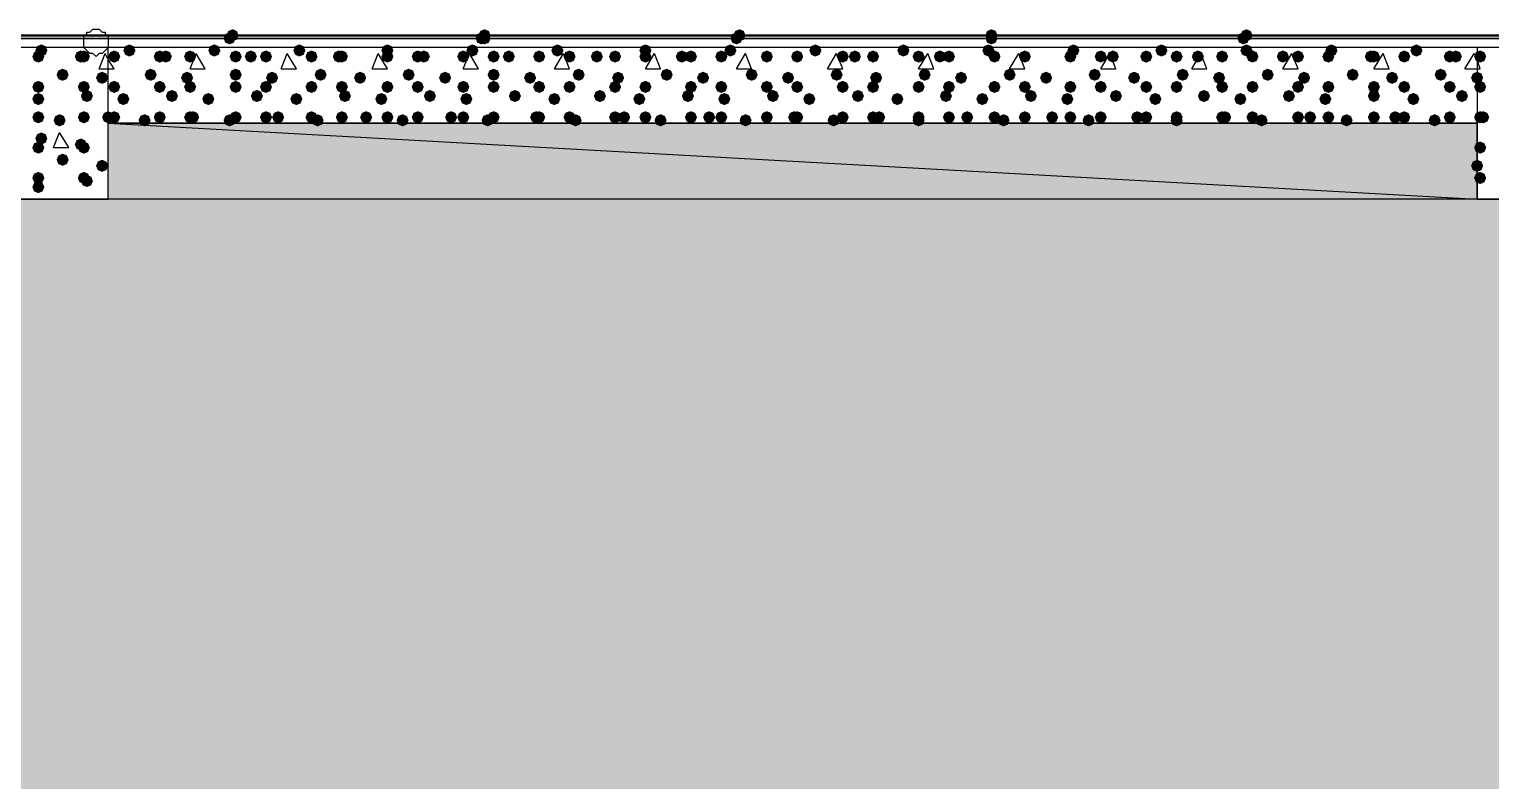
# Model space of a CAD drawing. Header units: millimetres. Extents: x 0 to 420, y 0 to 297.
# Drawn here: x 259.38 to 279.76, y 217.7 to 228.18 of the extents above; entities that cross this region are included whole.
import ezdxf

# ---------------------------------------------------------------- set-up
doc = ezdxf.new("R2010")
doc.units = ezdxf.units.MM
doc.layers.get('0').update_dxf_attribs({"linetype": 'CONTINUOUS'})

msp = doc.modelspace()

# ---------------------------------------------------------------- hatches: boundary and pattern name
at = {"true_color": 0x0000fe}
for points in [[(262.255, 228.049667), (262.230129, 227.989871), (262.170333, 227.965), (262.110538, 227.989871), (262.085667, 228.049667), (262.110537, 228.109462), (262.170333, 228.134333), (262.230129, 228.109463)], [(262.255, 228.049667), (262.230129, 227.989871), (262.170333, 227.965), (262.110538, 227.989871), (262.085667, 228.049667), (262.110537, 228.109462), (262.170333, 228.134333), (262.230129, 228.109463)], [(262.255, 228.049667), (262.230129, 227.989871), (262.170333, 227.965), (262.110538, 227.989871), (262.085667, 228.049667), (262.110537, 228.109462), (262.170333, 228.134333), (262.230129, 228.109463)], [(262.297333, 228.092), (262.272462, 228.032204), (262.212667, 228.007333), (262.152871, 228.032204), (262.128, 228.092), (262.152871, 228.151796), (262.212667, 228.176667), (262.272462, 228.151796)], [(265.768667, 228.049667), (265.743796, 227.989871), (265.684, 227.965), (265.624204, 227.989871), (265.599333, 228.049667), (265.624204, 228.109462), (265.684, 228.134333), (265.743796, 228.109463)], [(265.768667, 228.049667), (265.743796, 227.989871), (265.684, 227.965), (265.624204, 227.989871), (265.599333, 228.049667), (265.624204, 228.109462), (265.684, 228.134333), (265.743796, 228.109463)], [(265.811, 228.092), (265.786129, 228.032204), (265.726333, 228.007333), (265.666538, 228.032204), (265.641667, 228.092), (265.666537, 228.151796), (265.726333, 228.176667), (265.786129, 228.151796)], [(265.811, 228.049667), (265.786129, 227.989871), (265.726333, 227.965), (265.666538, 227.989871), (265.641667, 228.049667), (265.666537, 228.109462), (265.726333, 228.134333), (265.786129, 228.109463)], [(269.324667, 228.049667), (269.299796, 227.989871), (269.24, 227.965), (269.180204, 227.989871), (269.155333, 228.049667), (269.180204, 228.109462), (269.24, 228.134333), (269.299796, 228.109463)], [(269.324667, 228.049667), (269.299796, 227.989871), (269.24, 227.965), (269.180204, 227.989871), (269.155333, 228.049667), (269.180204, 228.109462), (269.24, 228.134333), (269.299796, 228.109463)], [(269.324667, 228.049667), (269.299796, 227.989871), (269.24, 227.965), (269.180204, 227.989871), (269.155333, 228.049667), (269.180204, 228.109462), (269.24, 228.134333), (269.299796, 228.109463)], [(269.367, 228.092), (269.342129, 228.032204), (269.282333, 228.007333), (269.222537, 228.032204), (269.197667, 228.092), (269.222537, 228.151796), (269.282333, 228.176667), (269.342129, 228.151796)], [(272.880667, 228.092), (272.855796, 228.032204), (272.796, 228.007333), (272.736204, 228.032204), (272.711333, 228.092), (272.736204, 228.151796), (272.796, 228.176667), (272.855796, 228.151796)], [(272.880667, 228.049667), (272.855796, 227.989871), (272.796, 227.965), (272.736204, 227.989871), (272.711333, 228.049667), (272.736204, 228.109462), (272.796, 228.134333), (272.855796, 228.109463)], [(272.880667, 228.049667), (272.855796, 227.989871), (272.796, 227.965), (272.736204, 227.989871), (272.711333, 228.049667), (272.736204, 228.109462), (272.796, 228.134333), (272.855796, 228.109463)], [(272.880667, 228.049667), (272.855796, 227.989871), (272.796, 227.965), (272.736204, 227.989871), (272.711333, 228.049667), (272.736204, 228.109462), (272.796, 228.134333), (272.855796, 228.109463)], [(276.394333, 228.049667), (276.369462, 227.989871), (276.309667, 227.965), (276.249871, 227.989871), (276.225, 228.049667), (276.249871, 228.109462), (276.309667, 228.134333), (276.369462, 228.109463)], [(276.394333, 228.049667), (276.369462, 227.989871), (276.309667, 227.965), (276.249871, 227.989871), (276.225, 228.049667), (276.249871, 228.109462), (276.309667, 228.134333), (276.369462, 228.109463)], [(276.394333, 228.049667), (276.369462, 227.989871), (276.309667, 227.965), (276.249871, 227.989871), (276.225, 228.049667), (276.249871, 228.109462), (276.309667, 228.134333), (276.369462, 228.109463)], [(276.436667, 228.092), (276.411796, 228.032204), (276.352, 228.007333), (276.292204, 228.032204), (276.267333, 228.092), (276.292204, 228.151796), (276.352, 228.176667), (276.411796, 228.151796)]]:
    msp.add_hatch(color=0, dxfattribs=at).paths.add_polyline_path(points, flags=0)
at = {"true_color": 0x000007}
h = msp.add_hatch(color=0, dxfattribs=at)
h.paths.add_polyline_path([(32.215667, 228.049667), (380.661333, 228.049667)], flags=0)
h.paths.add_polyline_path([(380.661333, 228.049667), (32.215667, 228.049667)], flags=0)
for points in [[(259.630333, 227.880333), (259.605462, 227.820537), (259.545667, 227.795667), (259.485871, 227.820537), (259.461, 227.880333), (259.485871, 227.940129), (259.545667, 227.965), (259.605462, 227.940129)], [(259.588, 227.795667), (259.563129, 227.735871), (259.503333, 227.711), (259.443537, 227.735871), (259.418667, 227.795667), (259.443537, 227.855462), (259.503333, 227.880333), (259.563129, 227.855463)], [(260.180667, 227.795667), (260.155796, 227.735871), (260.096, 227.711), (260.036204, 227.735871), (260.011333, 227.795667), (260.036204, 227.855462), (260.096, 227.880333), (260.155796, 227.855463)], [(260.223, 227.795667), (260.198129, 227.735871), (260.138333, 227.711), (260.078538, 227.735871), (260.053667, 227.795667), (260.078537, 227.855462), (260.138333, 227.880333), (260.198129, 227.855463)], [(279.696333, 227.795667), (279.671462, 227.735871), (279.611667, 227.711), (279.551871, 227.735871), (279.527, 227.795667), (279.551871, 227.855462), (279.611667, 227.880333), (279.671462, 227.855463)], [(259.926667, 227.541667), (259.901796, 227.481871), (259.842, 227.457), (259.782204, 227.481871), (259.757333, 227.541667), (259.782204, 227.601462), (259.842, 227.626333), (259.901796, 227.601463)], [(260.477, 227.499333), (260.452129, 227.439537), (260.392333, 227.414667), (260.332538, 227.439537), (260.307667, 227.499333), (260.332537, 227.559129), (260.392333, 227.584), (260.452129, 227.559129)], [(279.654, 227.499333), (279.629129, 227.439537), (279.569333, 227.414667), (279.509537, 227.439537), (279.484667, 227.499333), (279.509537, 227.559129), (279.569333, 227.584), (279.629129, 227.559129)], [(259.588, 227.372333), (259.563129, 227.312537), (259.503333, 227.287667), (259.443537, 227.312537), (259.418667, 227.372333), (259.443537, 227.432129), (259.503333, 227.457), (259.563129, 227.432129)], [(259.588, 227.203), (259.563129, 227.143204), (259.503333, 227.118333), (259.443537, 227.143204), (259.418667, 227.203), (259.443537, 227.262796), (259.503333, 227.287667), (259.563129, 227.262796)], [(260.223, 227.372333), (260.198129, 227.312537), (260.138333, 227.287667), (260.078538, 227.312537), (260.053667, 227.372333), (260.078537, 227.432129), (260.138333, 227.457), (260.198129, 227.432129)], [(260.265333, 227.245333), (260.240462, 227.185537), (260.180667, 227.160667), (260.120871, 227.185537), (260.096, 227.245333), (260.120871, 227.305129), (260.180667, 227.33), (260.240462, 227.305129)], [(279.696333, 227.372333), (279.671462, 227.312537), (279.611667, 227.287667), (279.551871, 227.312537), (279.527, 227.372333), (279.551871, 227.432129), (279.611667, 227.457), (279.671462, 227.432129)], [(259.588, 226.949), (259.563129, 226.889204), (259.503333, 226.864333), (259.443537, 226.889204), (259.418667, 226.949), (259.443537, 227.008796), (259.503333, 227.033667), (259.563129, 227.008796)], [(259.884333, 226.906667), (259.859462, 226.846871), (259.799667, 226.822), (259.739871, 226.846871), (259.715, 226.906667), (259.739871, 226.966462), (259.799667, 226.991333), (259.859462, 226.966463)], [(260.223, 226.949), (260.198129, 226.889204), (260.138333, 226.864333), (260.078538, 226.889204), (260.053667, 226.949), (260.078537, 227.008796), (260.138333, 227.033667), (260.198129, 227.008796)], [(260.561667, 226.949), (260.536796, 226.889204), (260.477, 226.864333), (260.417204, 226.889204), (260.392333, 226.949), (260.417204, 227.008796), (260.477, 227.033667), (260.536796, 227.008796)], [(279.696333, 226.949), (279.671462, 226.889204), (279.611667, 226.864333), (279.551871, 226.889204), (279.527, 226.949), (279.551871, 227.008796), (279.611667, 227.033667), (279.671462, 227.008796)], [(279.738667, 226.949), (279.713796, 226.889204), (279.654, 226.864333), (279.594204, 226.889204), (279.569333, 226.949), (279.594204, 227.008796), (279.654, 227.033667), (279.713796, 227.008796)], [(259.630333, 226.652667), (259.605462, 226.592871), (259.545667, 226.568), (259.485871, 226.592871), (259.461, 226.652667), (259.485871, 226.712462), (259.545667, 226.737333), (259.605462, 226.712463)], [(259.588, 226.525667), (259.563129, 226.465871), (259.503333, 226.441), (259.443537, 226.465871), (259.418667, 226.525667), (259.443537, 226.585462), (259.503333, 226.610333), (259.563129, 226.585463)], [(260.180667, 226.568), (260.155796, 226.508204), (260.096, 226.483333), (260.036204, 226.508204), (260.011333, 226.568), (260.036204, 226.627796), (260.096, 226.652667), (260.155796, 226.627796)], [(260.223, 226.525667), (260.198129, 226.465871), (260.138333, 226.441), (260.078538, 226.465871), (260.053667, 226.525667), (260.078537, 226.585462), (260.138333, 226.610333), (260.198129, 226.585463)], [(279.696333, 226.525667), (279.671462, 226.465871), (279.611667, 226.441), (279.551871, 226.465871), (279.527, 226.525667), (279.551871, 226.585462), (279.611667, 226.610333), (279.671462, 226.585463)], [(259.926667, 226.356333), (259.901796, 226.296537), (259.842, 226.271667), (259.782204, 226.296537), (259.757333, 226.356333), (259.782204, 226.416129), (259.842, 226.441), (259.901796, 226.416129)], [(260.477, 226.271667), (260.452129, 226.211871), (260.392333, 226.187), (260.332538, 226.211871), (260.307667, 226.271667), (260.332537, 226.331462), (260.392333, 226.356333), (260.452129, 226.331463)], [(279.654, 226.271667), (279.629129, 226.211871), (279.569333, 226.187), (279.509537, 226.211871), (279.484667, 226.271667), (279.509537, 226.331462), (279.569333, 226.356333), (279.629129, 226.331463)], [(259.588, 226.102333), (259.563129, 226.042537), (259.503333, 226.017667), (259.443537, 226.042537), (259.418667, 226.102333), (259.443537, 226.162129), (259.503333, 226.187), (259.563129, 226.162129)], [(259.588, 225.975333), (259.563129, 225.915537), (259.503333, 225.890667), (259.443537, 225.915537), (259.418667, 225.975333), (259.443537, 226.035129), (259.503333, 226.06), (259.563129, 226.035129)], [(260.223, 226.102333), (260.198129, 226.042537), (260.138333, 226.017667), (260.078538, 226.042537), (260.053667, 226.102333), (260.078537, 226.162129), (260.138333, 226.187), (260.198129, 226.162129)], [(260.265333, 226.06), (260.240462, 226.000204), (260.180667, 225.975333), (260.120871, 226.000204), (260.096, 226.06), (260.120871, 226.119796), (260.180667, 226.144667), (260.240462, 226.119796)], [(279.696333, 226.102333), (279.671462, 226.042537), (279.611667, 226.017667), (279.551871, 226.042537), (279.527, 226.102333), (279.551871, 226.162129), (279.611667, 226.187), (279.671462, 226.162129)]]:
    msp.add_hatch(color=0, dxfattribs=at).paths.add_polyline_path(points, flags=0)
at = {"true_color": 0x000008}
for points in [[(260.858, 227.880333), (260.833129, 227.820537), (260.773333, 227.795667), (260.713538, 227.820537), (260.688667, 227.880333), (260.713537, 227.940129), (260.773333, 227.965), (260.833129, 227.940129)], [(262.043333, 227.880333), (262.018462, 227.820537), (261.958667, 227.795667), (261.898871, 227.820537), (261.874, 227.880333), (261.898871, 227.940129), (261.958667, 227.965), (262.018462, 227.940129)], [(263.228667, 227.880333), (263.203796, 227.820537), (263.144, 227.795667), (263.084204, 227.820537), (263.059333, 227.880333), (263.084204, 227.940129), (263.144, 227.965), (263.203796, 227.940129)], [(264.456333, 227.880333), (264.431462, 227.820537), (264.371667, 227.795667), (264.311871, 227.820537), (264.287, 227.880333), (264.311871, 227.940129), (264.371667, 227.965), (264.431462, 227.940129)], [(265.641667, 227.880333), (265.616796, 227.820537), (265.557, 227.795667), (265.497204, 227.820537), (265.472333, 227.880333), (265.497204, 227.940129), (265.557, 227.965), (265.616796, 227.940129)], [(266.827, 227.880333), (266.802129, 227.820537), (266.742333, 227.795667), (266.682537, 227.820537), (266.657667, 227.880333), (266.682537, 227.940129), (266.742333, 227.965), (266.802129, 227.940129)], [(268.054667, 227.880333), (268.029796, 227.820537), (267.97, 227.795667), (267.910204, 227.820537), (267.885333, 227.880333), (267.910204, 227.940129), (267.97, 227.965), (268.029796, 227.940129)], [(269.24, 227.880333), (269.215129, 227.820537), (269.155333, 227.795667), (269.095537, 227.820537), (269.070667, 227.880333), (269.095537, 227.940129), (269.155333, 227.965), (269.215129, 227.940129)], [(270.425333, 227.880333), (270.400463, 227.820537), (270.340667, 227.795667), (270.280871, 227.820537), (270.256, 227.880333), (270.280871, 227.940129), (270.340667, 227.965), (270.400462, 227.940129)], [(271.653, 227.880333), (271.628129, 227.820537), (271.568333, 227.795667), (271.508537, 227.820537), (271.483667, 227.880333), (271.508537, 227.940129), (271.568333, 227.965), (271.628129, 227.940129)], [(272.838333, 227.880333), (272.813463, 227.820537), (272.753667, 227.795667), (272.693871, 227.820537), (272.669, 227.880333), (272.693871, 227.940129), (272.753667, 227.965), (272.813462, 227.940129)], [(274.023667, 227.880333), (273.998796, 227.820537), (273.939, 227.795667), (273.879204, 227.820537), (273.854333, 227.880333), (273.879204, 227.940129), (273.939, 227.965), (273.998796, 227.940129)], [(275.251333, 227.880333), (275.226462, 227.820537), (275.166667, 227.795667), (275.106871, 227.820537), (275.082, 227.880333), (275.106871, 227.940129), (275.166667, 227.965), (275.226462, 227.940129)], [(276.436667, 227.880333), (276.411796, 227.820537), (276.352, 227.795667), (276.292204, 227.820537), (276.267333, 227.880333), (276.292204, 227.940129), (276.352, 227.965), (276.411796, 227.940129)], [(277.622, 227.880333), (277.597129, 227.820537), (277.537333, 227.795667), (277.477538, 227.820537), (277.452667, 227.880333), (277.477537, 227.940129), (277.537333, 227.965), (277.597129, 227.940129)], [(278.807333, 227.880333), (278.782462, 227.820537), (278.722667, 227.795667), (278.662871, 227.820537), (278.638, 227.880333), (278.662871, 227.940129), (278.722667, 227.965), (278.782462, 227.940129)], [(260.646333, 227.795667), (260.621463, 227.735871), (260.561667, 227.711), (260.501871, 227.735871), (260.477, 227.795667), (260.501871, 227.855462), (260.561667, 227.880333), (260.621462, 227.855463)], [(261.281333, 227.795667), (261.256463, 227.735871), (261.196667, 227.711), (261.136871, 227.735871), (261.112, 227.795667), (261.136871, 227.855462), (261.196667, 227.880333), (261.256462, 227.855463)], [(261.366, 227.795667), (261.341129, 227.735871), (261.281333, 227.711), (261.221538, 227.735871), (261.196667, 227.795667), (261.221537, 227.855462), (261.281333, 227.880333), (261.341129, 227.855463)], [(261.704667, 227.795667), (261.679796, 227.735871), (261.62, 227.711), (261.560204, 227.735871), (261.535333, 227.795667), (261.560204, 227.855462), (261.62, 227.880333), (261.679796, 227.855463)], [(262.339667, 227.795667), (262.314796, 227.735871), (262.255, 227.711), (262.195204, 227.735871), (262.170333, 227.795667), (262.195204, 227.855462), (262.255, 227.880333), (262.314796, 227.855463)], [(262.551333, 227.795667), (262.526462, 227.735871), (262.466667, 227.711), (262.406871, 227.735871), (262.382, 227.795667), (262.406871, 227.855462), (262.466667, 227.880333), (262.526462, 227.855463)], [(262.763, 227.795667), (262.738129, 227.735871), (262.678333, 227.711), (262.618538, 227.735871), (262.593667, 227.795667), (262.618537, 227.855462), (262.678333, 227.880333), (262.738129, 227.855463)], [(263.398, 227.795667), (263.373129, 227.735871), (263.313333, 227.711), (263.253537, 227.735871), (263.228667, 227.795667), (263.253537, 227.855462), (263.313333, 227.880333), (263.373129, 227.855463)], [(263.779, 227.795667), (263.754129, 227.735871), (263.694333, 227.711), (263.634537, 227.735871), (263.609667, 227.795667), (263.634537, 227.855462), (263.694333, 227.880333), (263.754129, 227.855463)], [(263.821333, 227.795667), (263.796462, 227.735871), (263.736667, 227.711), (263.676871, 227.735871), (263.652, 227.795667), (263.676871, 227.855462), (263.736667, 227.880333), (263.796462, 227.855463)], [(264.456333, 227.795667), (264.431462, 227.735871), (264.371667, 227.711), (264.311871, 227.735871), (264.287, 227.795667), (264.311871, 227.855462), (264.371667, 227.880333), (264.431462, 227.855463)], [(264.879667, 227.795667), (264.854796, 227.735871), (264.795, 227.711), (264.735204, 227.735871), (264.710333, 227.795667), (264.735204, 227.855462), (264.795, 227.880333), (264.854796, 227.855463)], [(264.964333, 227.795667), (264.939462, 227.735871), (264.879667, 227.711), (264.819871, 227.735871), (264.795, 227.795667), (264.819871, 227.855462), (264.879667, 227.880333), (264.939462, 227.855463)], [(265.514667, 227.795667), (265.489796, 227.735871), (265.43, 227.711), (265.370204, 227.735871), (265.345333, 227.795667), (265.370204, 227.855462), (265.43, 227.880333), (265.489796, 227.855463)], [(265.938, 227.795667), (265.913129, 227.735871), (265.853333, 227.711), (265.793537, 227.735871), (265.768667, 227.795667), (265.793537, 227.855462), (265.853333, 227.880333), (265.913129, 227.855463)], [(266.149667, 227.795667), (266.124796, 227.735871), (266.065, 227.711), (266.005204, 227.735871), (265.980333, 227.795667), (266.005204, 227.855462), (266.065, 227.880333), (266.124796, 227.855463)], [(266.573, 227.795667), (266.548129, 227.735871), (266.488333, 227.711), (266.428538, 227.735871), (266.403667, 227.795667), (266.428537, 227.855462), (266.488333, 227.880333), (266.548129, 227.855463)], [(266.996333, 227.795667), (266.971462, 227.735871), (266.911667, 227.711), (266.851871, 227.735871), (266.827, 227.795667), (266.851871, 227.855462), (266.911667, 227.880333), (266.971462, 227.855463)], [(267.377333, 227.795667), (267.352463, 227.735871), (267.292667, 227.711), (267.232871, 227.735871), (267.208, 227.795667), (267.232871, 227.855462), (267.292667, 227.880333), (267.352462, 227.855463)], [(267.631333, 227.795667), (267.606463, 227.735871), (267.546667, 227.711), (267.486871, 227.735871), (267.462, 227.795667), (267.486871, 227.855462), (267.546667, 227.880333), (267.606462, 227.855463)], [(268.054667, 227.795667), (268.029796, 227.735871), (267.97, 227.711), (267.910204, 227.735871), (267.885333, 227.795667), (267.910204, 227.855462), (267.97, 227.880333), (268.029796, 227.855463)], [(268.562667, 227.795667), (268.537796, 227.735871), (268.478, 227.711), (268.418204, 227.735871), (268.393333, 227.795667), (268.418204, 227.855462), (268.478, 227.880333), (268.537796, 227.855463)], [(268.689667, 227.795667), (268.664796, 227.735871), (268.605, 227.711), (268.545204, 227.735871), (268.520333, 227.795667), (268.545204, 227.855462), (268.605, 227.880333), (268.664796, 227.855463)], [(269.113, 227.795667), (269.088129, 227.735871), (269.028333, 227.711), (268.968538, 227.735871), (268.943667, 227.795667), (268.968537, 227.855462), (269.028333, 227.880333), (269.088129, 227.855463)], [(269.748, 227.795667), (269.723129, 227.735871), (269.663333, 227.711), (269.603538, 227.735871), (269.578667, 227.795667), (269.603537, 227.855462), (269.663333, 227.880333), (269.723129, 227.855463)], [(269.748, 227.795667), (269.723129, 227.735871), (269.663333, 227.711), (269.603538, 227.735871), (269.578667, 227.795667), (269.603537, 227.855462), (269.663333, 227.880333), (269.723129, 227.855463)], [(270.171333, 227.795667), (270.146462, 227.735871), (270.086667, 227.711), (270.026871, 227.735871), (270.002, 227.795667), (270.026871, 227.855462), (270.086667, 227.880333), (270.146462, 227.855463)], [(270.806333, 227.795667), (270.781462, 227.735871), (270.721667, 227.711), (270.661871, 227.735871), (270.637, 227.795667), (270.661871, 227.855462), (270.721667, 227.880333), (270.781462, 227.855463)], [(270.975667, 227.795667), (270.950796, 227.735871), (270.891, 227.711), (270.831204, 227.735871), (270.806333, 227.795667), (270.831204, 227.855462), (270.891, 227.880333), (270.950796, 227.855463)], [(271.229667, 227.795667), (271.204796, 227.735871), (271.145, 227.711), (271.085204, 227.735871), (271.060333, 227.795667), (271.085204, 227.855462), (271.145, 227.880333), (271.204796, 227.855463)], [(271.864667, 227.795667), (271.839796, 227.735871), (271.78, 227.711), (271.720204, 227.735871), (271.695333, 227.795667), (271.720204, 227.855462), (271.78, 227.880333), (271.839796, 227.855463)], [(272.161, 227.795667), (272.136129, 227.735871), (272.076333, 227.711), (272.016538, 227.735871), (271.991667, 227.795667), (272.016537, 227.855462), (272.076333, 227.880333), (272.136129, 227.855463)], [(272.288, 227.795667), (272.263129, 227.735871), (272.203333, 227.711), (272.143537, 227.735871), (272.118667, 227.795667), (272.143537, 227.855462), (272.203333, 227.880333), (272.263129, 227.855463)], [(272.923, 227.795667), (272.898129, 227.735871), (272.838333, 227.711), (272.778537, 227.735871), (272.753667, 227.795667), (272.778537, 227.855462), (272.838333, 227.880333), (272.898129, 227.855463)], [(273.346333, 227.795667), (273.321462, 227.735871), (273.261667, 227.711), (273.201871, 227.735871), (273.177, 227.795667), (273.201871, 227.855462), (273.261667, 227.880333), (273.321462, 227.855463)], [(273.346333, 227.795667), (273.321462, 227.735871), (273.261667, 227.711), (273.201871, 227.735871), (273.177, 227.795667), (273.201871, 227.855462), (273.261667, 227.880333), (273.321462, 227.855463)], [(273.981333, 227.795667), (273.956462, 227.735871), (273.896667, 227.711), (273.836871, 227.735871), (273.812, 227.795667), (273.836871, 227.855462), (273.896667, 227.880333), (273.956462, 227.855463)], [(274.404667, 227.795667), (274.379796, 227.735871), (274.32, 227.711), (274.260204, 227.735871), (274.235333, 227.795667), (274.260204, 227.855462), (274.32, 227.880333), (274.379796, 227.855463)], [(274.574, 227.795667), (274.549129, 227.735871), (274.489333, 227.711), (274.429538, 227.735871), (274.404667, 227.795667), (274.429537, 227.855462), (274.489333, 227.880333), (274.549129, 227.855463)], [(275.039667, 227.795667), (275.014796, 227.735871), (274.955, 227.711), (274.895204, 227.735871), (274.870333, 227.795667), (274.895204, 227.855462), (274.955, 227.880333), (275.014796, 227.855463)], [(275.463, 227.795667), (275.438129, 227.735871), (275.378333, 227.711), (275.318537, 227.735871), (275.293667, 227.795667), (275.318537, 227.855462), (275.378333, 227.880333), (275.438129, 227.855463)], [(275.759333, 227.795667), (275.734462, 227.735871), (275.674667, 227.711), (275.614871, 227.735871), (275.59, 227.795667), (275.614871, 227.855462), (275.674667, 227.880333), (275.734462, 227.855463)], [(276.098, 227.795667), (276.073129, 227.735871), (276.013333, 227.711), (275.953538, 227.735871), (275.928667, 227.795667), (275.953537, 227.855462), (276.013333, 227.880333), (276.073129, 227.855463)], [(276.521333, 227.795667), (276.496463, 227.735871), (276.436667, 227.711), (276.376871, 227.735871), (276.352, 227.795667), (276.376871, 227.855462), (276.436667, 227.880333), (276.496462, 227.855463)], [(276.944667, 227.795667), (276.919796, 227.735871), (276.86, 227.711), (276.800204, 227.735871), (276.775333, 227.795667), (276.800204, 227.855462), (276.86, 227.880333), (276.919796, 227.855463)], [(277.156333, 227.795667), (277.131463, 227.735871), (277.071667, 227.711), (277.011871, 227.735871), (276.987, 227.795667), (277.011871, 227.855462), (277.071667, 227.880333), (277.131462, 227.855463)], [(277.579667, 227.795667), (277.554796, 227.735871), (277.495, 227.711), (277.435204, 227.735871), (277.410333, 227.795667), (277.435204, 227.855462), (277.495, 227.880333), (277.554796, 227.855463)], [(278.172333, 227.795667), (278.147462, 227.735871), (278.087667, 227.711), (278.027871, 227.735871), (278.003, 227.795667), (278.027871, 227.855462), (278.087667, 227.880333), (278.147462, 227.855463)], [(278.214667, 227.795667), (278.189796, 227.735871), (278.13, 227.711), (278.070204, 227.735871), (278.045333, 227.795667), (278.070204, 227.855462), (278.13, 227.880333), (278.189796, 227.855463)], [(278.638, 227.795667), (278.613129, 227.735871), (278.553333, 227.711), (278.493538, 227.735871), (278.468667, 227.795667), (278.493537, 227.855462), (278.553333, 227.880333), (278.613129, 227.855463)], [(279.273, 227.795667), (279.248129, 227.735871), (279.188333, 227.711), (279.128537, 227.735871), (279.103667, 227.795667), (279.128537, 227.855462), (279.188333, 227.880333), (279.248129, 227.855463)], [(279.357667, 227.795667), (279.332796, 227.735871), (279.273, 227.711), (279.213204, 227.735871), (279.188333, 227.795667), (279.213204, 227.855462), (279.273, 227.880333), (279.332796, 227.855463)], [(261.154333, 227.541667), (261.129462, 227.481871), (261.069667, 227.457), (261.009871, 227.481871), (260.985, 227.541667), (261.009871, 227.601462), (261.069667, 227.626333), (261.129462, 227.601463)], [(261.662333, 227.499333), (261.637462, 227.439537), (261.577667, 227.414667), (261.517871, 227.439537), (261.493, 227.499333), (261.517871, 227.559129), (261.577667, 227.584), (261.637462, 227.559129)], [(262.339667, 227.541667), (262.314796, 227.481871), (262.255, 227.457), (262.195204, 227.481871), (262.170333, 227.541667), (262.195204, 227.601462), (262.255, 227.626333), (262.314796, 227.601463)], [(262.847667, 227.499333), (262.822796, 227.439537), (262.763, 227.414667), (262.703204, 227.439537), (262.678333, 227.499333), (262.703204, 227.559129), (262.763, 227.584), (262.822796, 227.559129)], [(263.525, 227.541667), (263.500129, 227.481871), (263.440333, 227.457), (263.380538, 227.481871), (263.355667, 227.541667), (263.380537, 227.601462), (263.440333, 227.626333), (263.500129, 227.601463)], [(264.075333, 227.499333), (264.050462, 227.439537), (263.990667, 227.414667), (263.930871, 227.439537), (263.906, 227.499333), (263.930871, 227.559129), (263.990667, 227.584), (264.050462, 227.559129)], [(264.752667, 227.541667), (264.727796, 227.481871), (264.668, 227.457), (264.608204, 227.481871), (264.583333, 227.541667), (264.608204, 227.601462), (264.668, 227.626333), (264.727796, 227.601463)], [(265.260667, 227.499333), (265.235796, 227.439537), (265.176, 227.414667), (265.116204, 227.439537), (265.091333, 227.499333), (265.116204, 227.559129), (265.176, 227.584), (265.235796, 227.559129)], [(265.938, 227.541667), (265.913129, 227.481871), (265.853333, 227.457), (265.793537, 227.481871), (265.768667, 227.541667), (265.793537, 227.601462), (265.853333, 227.626333), (265.913129, 227.601463)], [(266.446, 227.499333), (266.421129, 227.439537), (266.361333, 227.414667), (266.301537, 227.439537), (266.276667, 227.499333), (266.301537, 227.559129), (266.361333, 227.584), (266.421129, 227.559129)], [(267.123333, 227.541667), (267.098462, 227.481871), (267.038667, 227.457), (266.978871, 227.481871), (266.954, 227.541667), (266.978871, 227.601462), (267.038667, 227.626333), (267.098462, 227.601463)], [(267.673667, 227.499333), (267.648796, 227.439537), (267.589, 227.414667), (267.529204, 227.439537), (267.504333, 227.499333), (267.529204, 227.559129), (267.589, 227.584), (267.648796, 227.559129)], [(268.351, 227.541667), (268.326129, 227.481871), (268.266333, 227.457), (268.206538, 227.481871), (268.181667, 227.541667), (268.206537, 227.601462), (268.266333, 227.626333), (268.326129, 227.601463)], [(268.859, 227.499333), (268.834129, 227.439537), (268.774333, 227.414667), (268.714538, 227.439537), (268.689667, 227.499333), (268.714537, 227.559129), (268.774333, 227.584), (268.834129, 227.559129)], [(269.536333, 227.541667), (269.511462, 227.481871), (269.451667, 227.457), (269.391871, 227.481871), (269.367, 227.541667), (269.391871, 227.601462), (269.451667, 227.626333), (269.511462, 227.601463)], [(270.044333, 227.499333), (270.019463, 227.439537), (269.959667, 227.414667), (269.899871, 227.439537), (269.875, 227.499333), (269.899871, 227.559129), (269.959667, 227.584), (270.019462, 227.559129)], [(270.721667, 227.541667), (270.696796, 227.481871), (270.637, 227.457), (270.577204, 227.481871), (270.552333, 227.541667), (270.577204, 227.601462), (270.637, 227.626333), (270.696796, 227.601463)], [(271.272, 227.499333), (271.247129, 227.439537), (271.187333, 227.414667), (271.127538, 227.439537), (271.102667, 227.499333), (271.127537, 227.559129), (271.187333, 227.584), (271.247129, 227.559129)], [(271.949333, 227.541667), (271.924463, 227.481871), (271.864667, 227.457), (271.804871, 227.481871), (271.78, 227.541667), (271.804871, 227.601462), (271.864667, 227.626333), (271.924462, 227.601463)], [(272.457333, 227.499333), (272.432462, 227.439537), (272.372667, 227.414667), (272.312871, 227.439537), (272.288, 227.499333), (272.312871, 227.559129), (272.372667, 227.584), (272.432462, 227.559129)], [(273.134667, 227.541667), (273.109796, 227.481871), (273.05, 227.457), (272.990204, 227.481871), (272.965333, 227.541667), (272.990204, 227.601462), (273.05, 227.626333), (273.109796, 227.601463)], [(273.642667, 227.499333), (273.617796, 227.439537), (273.558, 227.414667), (273.498204, 227.439537), (273.473333, 227.499333), (273.498204, 227.559129), (273.558, 227.584), (273.617796, 227.559129)], [(274.32, 227.541667), (274.295129, 227.481871), (274.235333, 227.457), (274.175538, 227.481871), (274.150667, 227.541667), (274.175537, 227.601462), (274.235333, 227.626333), (274.295129, 227.601463)], [(274.870333, 227.499333), (274.845462, 227.439537), (274.785667, 227.414667), (274.725871, 227.439537), (274.701, 227.499333), (274.725871, 227.559129), (274.785667, 227.584), (274.845462, 227.559129)], [(275.547667, 227.541667), (275.522796, 227.481871), (275.463, 227.457), (275.403204, 227.481871), (275.378333, 227.541667), (275.403204, 227.601462), (275.463, 227.626333), (275.522796, 227.601463)], [(276.055667, 227.499333), (276.030796, 227.439537), (275.971, 227.414667), (275.911204, 227.439537), (275.886333, 227.499333), (275.911204, 227.559129), (275.971, 227.584), (276.030796, 227.559129)], [(276.733, 227.541667), (276.708129, 227.481871), (276.648333, 227.457), (276.588538, 227.481871), (276.563667, 227.541667), (276.588537, 227.601462), (276.648333, 227.626333), (276.708129, 227.601463)], [(277.241, 227.499333), (277.216129, 227.439537), (277.156333, 227.414667), (277.096537, 227.439537), (277.071667, 227.499333), (277.096537, 227.559129), (277.156333, 227.584), (277.216129, 227.559129)], [(277.918333, 227.541667), (277.893462, 227.481871), (277.833667, 227.457), (277.773871, 227.481871), (277.749, 227.541667), (277.773871, 227.601462), (277.833667, 227.626333), (277.893462, 227.601463)], [(278.468667, 227.499333), (278.443796, 227.439537), (278.384, 227.414667), (278.324204, 227.439537), (278.299333, 227.499333), (278.324204, 227.559129), (278.384, 227.584), (278.443796, 227.559129)], [(279.146, 227.541667), (279.121129, 227.481871), (279.061333, 227.457), (279.001537, 227.481871), (278.976667, 227.541667), (279.001537, 227.601462), (279.061333, 227.626333), (279.121129, 227.601463)], [(260.646333, 227.372333), (260.621463, 227.312537), (260.561667, 227.287667), (260.501871, 227.312537), (260.477, 227.372333), (260.501871, 227.432129), (260.561667, 227.457), (260.621462, 227.432129)], [(260.773333, 227.203), (260.748462, 227.143204), (260.688667, 227.118333), (260.628871, 227.143204), (260.604, 227.203), (260.628871, 227.262796), (260.688667, 227.287667), (260.748462, 227.262796)], [(261.281333, 227.372333), (261.256463, 227.312537), (261.196667, 227.287667), (261.136871, 227.312537), (261.112, 227.372333), (261.136871, 227.432129), (261.196667, 227.457), (261.256462, 227.432129)], [(261.450667, 227.245333), (261.425796, 227.185537), (261.366, 227.160667), (261.306204, 227.185537), (261.281333, 227.245333), (261.306204, 227.305129), (261.366, 227.33), (261.425796, 227.305129)], [(261.704667, 227.372333), (261.679796, 227.312537), (261.62, 227.287667), (261.560204, 227.312537), (261.535333, 227.372333), (261.560204, 227.432129), (261.62, 227.457), (261.679796, 227.432129)], [(261.958667, 227.203), (261.933796, 227.143204), (261.874, 227.118333), (261.814204, 227.143204), (261.789333, 227.203), (261.814204, 227.262796), (261.874, 227.287667), (261.933796, 227.262796)], [(262.339667, 227.372333), (262.314796, 227.312537), (262.255, 227.287667), (262.195204, 227.312537), (262.170333, 227.372333), (262.195204, 227.432129), (262.255, 227.457), (262.314796, 227.432129)], [(262.636, 227.245333), (262.611129, 227.185537), (262.551333, 227.160667), (262.491538, 227.185537), (262.466667, 227.245333), (262.491537, 227.305129), (262.551333, 227.33), (262.611129, 227.305129)], [(262.763, 227.372333), (262.738129, 227.312537), (262.678333, 227.287667), (262.618538, 227.312537), (262.593667, 227.372333), (262.618537, 227.432129), (262.678333, 227.457), (262.738129, 227.432129)], [(263.186333, 227.203), (263.161462, 227.143204), (263.101667, 227.118333), (263.041871, 227.143204), (263.017, 227.203), (263.041871, 227.262796), (263.101667, 227.287667), (263.161462, 227.262796)], [(263.398, 227.372333), (263.373129, 227.312537), (263.313333, 227.287667), (263.253537, 227.312537), (263.228667, 227.372333), (263.253537, 227.432129), (263.313333, 227.457), (263.373129, 227.432129)], [(263.821333, 227.372333), (263.796462, 227.312537), (263.736667, 227.287667), (263.676871, 227.312537), (263.652, 227.372333), (263.676871, 227.432129), (263.736667, 227.457), (263.796462, 227.432129)], [(263.863667, 227.245333), (263.838796, 227.185537), (263.779, 227.160667), (263.719204, 227.185537), (263.694333, 227.245333), (263.719204, 227.305129), (263.779, 227.33), (263.838796, 227.305129)], [(264.371667, 227.203), (264.346796, 227.143204), (264.287, 227.118333), (264.227204, 227.143204), (264.202333, 227.203), (264.227204, 227.262796), (264.287, 227.287667), (264.346796, 227.262796)], [(264.456333, 227.372333), (264.431462, 227.312537), (264.371667, 227.287667), (264.311871, 227.312537), (264.287, 227.372333), (264.311871, 227.432129), (264.371667, 227.457), (264.431462, 227.432129)], [(264.879667, 227.372333), (264.854796, 227.312537), (264.795, 227.287667), (264.735204, 227.312537), (264.710333, 227.372333), (264.735204, 227.432129), (264.795, 227.457), (264.854796, 227.432129)], [(265.049, 227.245333), (265.024129, 227.185537), (264.964333, 227.160667), (264.904538, 227.185537), (264.879667, 227.245333), (264.904537, 227.305129), (264.964333, 227.33), (265.024129, 227.305129)], [(265.514667, 227.372333), (265.489796, 227.312537), (265.43, 227.287667), (265.370204, 227.312537), (265.345333, 227.372333), (265.370204, 227.432129), (265.43, 227.457), (265.489796, 227.432129)], [(265.557, 227.203), (265.532129, 227.143204), (265.472333, 227.118333), (265.412537, 227.143204), (265.387667, 227.203), (265.412537, 227.262796), (265.472333, 227.287667), (265.532129, 227.262796)], [(265.938, 227.372333), (265.913129, 227.312537), (265.853333, 227.287667), (265.793537, 227.312537), (265.768667, 227.372333), (265.793537, 227.432129), (265.853333, 227.457), (265.913129, 227.432129)], [(266.234333, 227.245333), (266.209462, 227.185537), (266.149667, 227.160667), (266.089871, 227.185537), (266.065, 227.245333), (266.089871, 227.305129), (266.149667, 227.33), (266.209462, 227.305129)], [(266.573, 227.372333), (266.548129, 227.312537), (266.488333, 227.287667), (266.428538, 227.312537), (266.403667, 227.372333), (266.428537, 227.432129), (266.488333, 227.457), (266.548129, 227.432129)], [(266.784667, 227.203), (266.759796, 227.143204), (266.7, 227.118333), (266.640204, 227.143204), (266.615333, 227.203), (266.640204, 227.262796), (266.7, 227.287667), (266.759796, 227.262796)], [(266.996333, 227.372333), (266.971462, 227.312537), (266.911667, 227.287667), (266.851871, 227.312537), (266.827, 227.372333), (266.851871, 227.432129), (266.911667, 227.457), (266.971462, 227.432129)], [(267.419667, 227.245333), (267.394796, 227.185537), (267.335, 227.160667), (267.275204, 227.185537), (267.250333, 227.245333), (267.275204, 227.305129), (267.335, 227.33), (267.394796, 227.305129)], [(267.631333, 227.372333), (267.606463, 227.312537), (267.546667, 227.287667), (267.486871, 227.312537), (267.462, 227.372333), (267.486871, 227.432129), (267.546667, 227.457), (267.606462, 227.432129)], [(267.97, 227.203), (267.945129, 227.143204), (267.885333, 227.118333), (267.825538, 227.143204), (267.800667, 227.203), (267.825537, 227.262796), (267.885333, 227.287667), (267.945129, 227.262796)], [(268.054667, 227.372333), (268.029796, 227.312537), (267.97, 227.287667), (267.910204, 227.312537), (267.885333, 227.372333), (267.910204, 227.432129), (267.97, 227.457), (268.029796, 227.432129)], [(268.647333, 227.245333), (268.622462, 227.185537), (268.562667, 227.160667), (268.502871, 227.185537), (268.478, 227.245333), (268.502871, 227.305129), (268.562667, 227.33), (268.622462, 227.305129)], [(268.689667, 227.372333), (268.664796, 227.312537), (268.605, 227.287667), (268.545204, 227.312537), (268.520333, 227.372333), (268.545204, 227.432129), (268.605, 227.457), (268.664796, 227.432129)], [(269.113, 227.372333), (269.088129, 227.312537), (269.028333, 227.287667), (268.968538, 227.312537), (268.943667, 227.372333), (268.968537, 227.432129), (269.028333, 227.457), (269.088129, 227.432129)], [(269.155333, 227.203), (269.130462, 227.143204), (269.070667, 227.118333), (269.010871, 227.143204), (268.986, 227.203), (269.010871, 227.262796), (269.070667, 227.287667), (269.130462, 227.262796)], [(269.748, 227.372333), (269.723129, 227.312537), (269.663333, 227.287667), (269.603538, 227.312537), (269.578667, 227.372333), (269.603537, 227.432129), (269.663333, 227.457), (269.723129, 227.432129)], [(269.832667, 227.245333), (269.807796, 227.185537), (269.748, 227.160667), (269.688204, 227.185537), (269.663333, 227.245333), (269.688204, 227.305129), (269.748, 227.33), (269.807796, 227.305129)], [(270.171333, 227.372333), (270.146462, 227.312537), (270.086667, 227.287667), (270.026871, 227.312537), (270.002, 227.372333), (270.026871, 227.432129), (270.086667, 227.457), (270.146462, 227.432129)], [(270.340667, 227.203), (270.315796, 227.143204), (270.256, 227.118333), (270.196204, 227.143204), (270.171333, 227.203), (270.196204, 227.262796), (270.256, 227.287667), (270.315796, 227.262796)], [(270.806333, 227.372333), (270.781462, 227.312537), (270.721667, 227.287667), (270.661871, 227.312537), (270.637, 227.372333), (270.661871, 227.432129), (270.721667, 227.457), (270.781462, 227.432129)], [(271.018, 227.245333), (270.993129, 227.185537), (270.933333, 227.160667), (270.873538, 227.185537), (270.848667, 227.245333), (270.873537, 227.305129), (270.933333, 227.33), (270.993129, 227.305129)], [(271.229667, 227.372333), (271.204796, 227.312537), (271.145, 227.287667), (271.085204, 227.312537), (271.060333, 227.372333), (271.085204, 227.432129), (271.145, 227.457), (271.204796, 227.432129)], [(271.568333, 227.203), (271.543463, 227.143204), (271.483667, 227.118333), (271.423871, 227.143204), (271.399, 227.203), (271.423871, 227.262796), (271.483667, 227.287667), (271.543462, 227.262796)], [(271.864667, 227.372333), (271.839796, 227.312537), (271.78, 227.287667), (271.720204, 227.312537), (271.695333, 227.372333), (271.720204, 227.432129), (271.78, 227.457), (271.839796, 227.432129)], [(272.245667, 227.245333), (272.220796, 227.185537), (272.161, 227.160667), (272.101204, 227.185537), (272.076333, 227.245333), (272.101204, 227.305129), (272.161, 227.33), (272.220796, 227.305129)], [(272.288, 227.372333), (272.263129, 227.312537), (272.203333, 227.287667), (272.143537, 227.312537), (272.118667, 227.372333), (272.143537, 227.432129), (272.203333, 227.457), (272.263129, 227.432129)], [(272.753667, 227.203), (272.728796, 227.143204), (272.669, 227.118333), (272.609204, 227.143204), (272.584333, 227.203), (272.609204, 227.262796), (272.669, 227.287667), (272.728796, 227.262796)], [(272.923, 227.372333), (272.898129, 227.312537), (272.838333, 227.287667), (272.778537, 227.312537), (272.753667, 227.372333), (272.778537, 227.432129), (272.838333, 227.457), (272.898129, 227.432129)], [(273.346333, 227.372333), (273.321462, 227.312537), (273.261667, 227.287667), (273.201871, 227.312537), (273.177, 227.372333), (273.201871, 227.432129), (273.261667, 227.457), (273.321462, 227.432129)], [(273.431, 227.245333), (273.406129, 227.185537), (273.346333, 227.160667), (273.286538, 227.185537), (273.261667, 227.245333), (273.286537, 227.305129), (273.346333, 227.33), (273.406129, 227.305129)], [(273.939, 227.203), (273.914129, 227.143204), (273.854333, 227.118333), (273.794538, 227.143204), (273.769667, 227.203), (273.794537, 227.262796), (273.854333, 227.287667), (273.914129, 227.262796)], [(273.981333, 227.372333), (273.956462, 227.312537), (273.896667, 227.287667), (273.836871, 227.312537), (273.812, 227.372333), (273.836871, 227.432129), (273.896667, 227.457), (273.956462, 227.432129)], [(274.404667, 227.372333), (274.379796, 227.312537), (274.32, 227.287667), (274.260204, 227.312537), (274.235333, 227.372333), (274.260204, 227.432129), (274.32, 227.457), (274.379796, 227.432129)], [(274.616333, 227.245333), (274.591462, 227.185537), (274.531667, 227.160667), (274.471871, 227.185537), (274.447, 227.245333), (274.471871, 227.305129), (274.531667, 227.33), (274.591462, 227.305129)], [(275.039667, 227.372333), (275.014796, 227.312537), (274.955, 227.287667), (274.895204, 227.312537), (274.870333, 227.372333), (274.895204, 227.432129), (274.955, 227.457), (275.014796, 227.432129)], [(275.166667, 227.203), (275.141796, 227.143204), (275.082, 227.118333), (275.022204, 227.143204), (274.997333, 227.203), (275.022204, 227.262796), (275.082, 227.287667), (275.141796, 227.262796)], [(275.463, 227.372333), (275.438129, 227.312537), (275.378333, 227.287667), (275.318537, 227.312537), (275.293667, 227.372333), (275.318537, 227.432129), (275.378333, 227.457), (275.438129, 227.432129)], [(275.844, 227.245333), (275.819129, 227.185537), (275.759333, 227.160667), (275.699538, 227.185537), (275.674667, 227.245333), (275.699537, 227.305129), (275.759333, 227.33), (275.819129, 227.305129)], [(276.098, 227.372333), (276.073129, 227.312537), (276.013333, 227.287667), (275.953538, 227.312537), (275.928667, 227.372333), (275.953537, 227.432129), (276.013333, 227.457), (276.073129, 227.432129)], [(276.352, 227.203), (276.327129, 227.143204), (276.267333, 227.118333), (276.207538, 227.143204), (276.182667, 227.203), (276.207537, 227.262796), (276.267333, 227.287667), (276.327129, 227.262796)], [(276.521333, 227.372333), (276.496463, 227.312537), (276.436667, 227.287667), (276.376871, 227.312537), (276.352, 227.372333), (276.376871, 227.432129), (276.436667, 227.457), (276.496462, 227.432129)], [(277.029333, 227.245333), (277.004462, 227.185537), (276.944667, 227.160667), (276.884871, 227.185537), (276.86, 227.245333), (276.884871, 227.305129), (276.944667, 227.33), (277.004462, 227.305129)], [(277.156333, 227.372333), (277.131463, 227.312537), (277.071667, 227.287667), (277.011871, 227.312537), (276.987, 227.372333), (277.011871, 227.432129), (277.071667, 227.457), (277.131462, 227.432129)], [(277.537333, 227.203), (277.512462, 227.143204), (277.452667, 227.118333), (277.392871, 227.143204), (277.368, 227.203), (277.392871, 227.262796), (277.452667, 227.287667), (277.512462, 227.262796)], [(277.579667, 227.372333), (277.554796, 227.312537), (277.495, 227.287667), (277.435204, 227.312537), (277.410333, 227.372333), (277.435204, 227.432129), (277.495, 227.457), (277.554796, 227.432129)], [(278.214667, 227.372333), (278.189796, 227.312537), (278.13, 227.287667), (278.070204, 227.312537), (278.045333, 227.372333), (278.070204, 227.432129), (278.13, 227.457), (278.189796, 227.432129)], [(278.214667, 227.245333), (278.189796, 227.185537), (278.13, 227.160667), (278.070204, 227.185537), (278.045333, 227.245333), (278.070204, 227.305129), (278.13, 227.33), (278.189796, 227.305129)], [(278.638, 227.372333), (278.613129, 227.312537), (278.553333, 227.287667), (278.493538, 227.312537), (278.468667, 227.372333), (278.493537, 227.432129), (278.553333, 227.457), (278.613129, 227.432129)], [(278.765, 227.203), (278.740129, 227.143204), (278.680333, 227.118333), (278.620538, 227.143204), (278.595667, 227.203), (278.620537, 227.262796), (278.680333, 227.287667), (278.740129, 227.262796)], [(279.273, 227.372333), (279.248129, 227.312537), (279.188333, 227.287667), (279.128537, 227.312537), (279.103667, 227.372333), (279.128537, 227.432129), (279.188333, 227.457), (279.248129, 227.432129)], [(279.442333, 227.245333), (279.417462, 227.185537), (279.357667, 227.160667), (279.297871, 227.185537), (279.273, 227.245333), (279.297871, 227.305129), (279.357667, 227.33), (279.417462, 227.305129)], [(260.646333, 226.949), (260.621463, 226.889204), (260.561667, 226.864333), (260.501871, 226.889204), (260.477, 226.949), (260.501871, 227.008796), (260.561667, 227.033667), (260.621462, 227.008796)], [(261.069667, 226.906667), (261.044796, 226.846871), (260.985, 226.822), (260.925204, 226.846871), (260.900333, 226.906667), (260.925204, 226.966462), (260.985, 226.991333), (261.044796, 226.966463)], [(261.281333, 226.949), (261.256463, 226.889204), (261.196667, 226.864333), (261.136871, 226.889204), (261.112, 226.949), (261.136871, 227.008796), (261.196667, 227.033667), (261.256462, 227.008796)], [(261.704667, 226.949), (261.679796, 226.889204), (261.62, 226.864333), (261.560204, 226.889204), (261.535333, 226.949), (261.560204, 227.008796), (261.62, 227.033667), (261.679796, 227.008796)], [(261.747, 226.949), (261.722129, 226.889204), (261.662333, 226.864333), (261.602538, 226.889204), (261.577667, 226.949), (261.602537, 227.008796), (261.662333, 227.033667), (261.722129, 227.008796)], [(262.255, 226.906667), (262.230129, 226.846871), (262.170333, 226.822), (262.110538, 226.846871), (262.085667, 226.906667), (262.110537, 226.966462), (262.170333, 226.991333), (262.230129, 226.966463)], [(262.339667, 226.949), (262.314796, 226.889204), (262.255, 226.864333), (262.195204, 226.889204), (262.170333, 226.949), (262.195204, 227.008796), (262.255, 227.033667), (262.314796, 227.008796)], [(262.763, 226.949), (262.738129, 226.889204), (262.678333, 226.864333), (262.618538, 226.889204), (262.593667, 226.949), (262.618537, 227.008796), (262.678333, 227.033667), (262.738129, 227.008796)], [(262.932333, 226.949), (262.907462, 226.889204), (262.847667, 226.864333), (262.787871, 226.889204), (262.763, 226.949), (262.787871, 227.008796), (262.847667, 227.033667), (262.907462, 227.008796)], [(263.398, 226.949), (263.373129, 226.889204), (263.313333, 226.864333), (263.253537, 226.889204), (263.228667, 226.949), (263.253537, 227.008796), (263.313333, 227.033667), (263.373129, 227.008796)], [(263.482667, 226.906667), (263.457796, 226.846871), (263.398, 226.822), (263.338204, 226.846871), (263.313333, 226.906667), (263.338204, 226.966462), (263.398, 226.991333), (263.457796, 226.966463)], [(263.821333, 226.949), (263.796462, 226.889204), (263.736667, 226.864333), (263.676871, 226.889204), (263.652, 226.949), (263.676871, 227.008796), (263.736667, 227.033667), (263.796462, 227.008796)], [(264.16, 226.949), (264.135129, 226.889204), (264.075333, 226.864333), (264.015538, 226.889204), (263.990667, 226.949), (264.015537, 227.008796), (264.075333, 227.033667), (264.135129, 227.008796)], [(264.456333, 226.949), (264.431462, 226.889204), (264.371667, 226.864333), (264.311871, 226.889204), (264.287, 226.949), (264.311871, 227.008796), (264.371667, 227.033667), (264.431462, 227.008796)], [(264.668, 226.906667), (264.643129, 226.846871), (264.583333, 226.822), (264.523537, 226.846871), (264.498667, 226.906667), (264.523537, 226.966462), (264.583333, 226.991333), (264.643129, 226.966463)], [(264.879667, 226.949), (264.854796, 226.889204), (264.795, 226.864333), (264.735204, 226.889204), (264.710333, 226.949), (264.735204, 227.008796), (264.795, 227.033667), (264.854796, 227.008796)], [(265.345333, 226.949), (265.320462, 226.889204), (265.260667, 226.864333), (265.200871, 226.889204), (265.176, 226.949), (265.200871, 227.008796), (265.260667, 227.033667), (265.320462, 227.008796)], [(265.514667, 226.949), (265.489796, 226.889204), (265.43, 226.864333), (265.370204, 226.889204), (265.345333, 226.949), (265.370204, 227.008796), (265.43, 227.033667), (265.489796, 227.008796)], [(265.853333, 226.906667), (265.828463, 226.846871), (265.768667, 226.822), (265.708871, 226.846871), (265.684, 226.906667), (265.708871, 226.966462), (265.768667, 226.991333), (265.828462, 226.966463)], [(265.938, 226.949), (265.913129, 226.889204), (265.853333, 226.864333), (265.793537, 226.889204), (265.768667, 226.949), (265.793537, 227.008796), (265.853333, 227.033667), (265.913129, 227.008796)], [(266.530667, 226.949), (266.505796, 226.889204), (266.446, 226.864333), (266.386204, 226.889204), (266.361333, 226.949), (266.386204, 227.008796), (266.446, 227.033667), (266.505796, 227.008796)], [(266.573, 226.949), (266.548129, 226.889204), (266.488333, 226.864333), (266.428538, 226.889204), (266.403667, 226.949), (266.428537, 227.008796), (266.488333, 227.033667), (266.548129, 227.008796)], [(266.996333, 226.949), (266.971462, 226.889204), (266.911667, 226.864333), (266.851871, 226.889204), (266.827, 226.949), (266.851871, 227.008796), (266.911667, 227.033667), (266.971462, 227.008796)], [(267.081, 226.906667), (267.056129, 226.846871), (266.996333, 226.822), (266.936537, 226.846871), (266.911667, 226.906667), (266.936537, 226.966462), (266.996333, 226.991333), (267.056129, 226.966463)], [(267.631333, 226.949), (267.606463, 226.889204), (267.546667, 226.864333), (267.486871, 226.889204), (267.462, 226.949), (267.486871, 227.008796), (267.546667, 227.033667), (267.606462, 227.008796)], [(267.758333, 226.949), (267.733462, 226.889204), (267.673667, 226.864333), (267.613871, 226.889204), (267.589, 226.949), (267.613871, 227.008796), (267.673667, 227.033667), (267.733462, 227.008796)], [(268.054667, 226.949), (268.029796, 226.889204), (267.97, 226.864333), (267.910204, 226.889204), (267.885333, 226.949), (267.910204, 227.008796), (267.97, 227.033667), (268.029796, 227.008796)], [(268.266333, 226.906667), (268.241463, 226.846871), (268.181667, 226.822), (268.121871, 226.846871), (268.097, 226.906667), (268.121871, 226.966462), (268.181667, 226.991333), (268.241462, 226.966463)], [(268.689667, 226.949), (268.664796, 226.889204), (268.605, 226.864333), (268.545204, 226.889204), (268.520333, 226.949), (268.545204, 227.008796), (268.605, 227.033667), (268.664796, 227.008796)], [(268.943667, 226.949), (268.918796, 226.889204), (268.859, 226.864333), (268.799204, 226.889204), (268.774333, 226.949), (268.799204, 227.008796), (268.859, 227.033667), (268.918796, 227.008796)], [(269.113, 226.949), (269.088129, 226.889204), (269.028333, 226.864333), (268.968538, 226.889204), (268.943667, 226.949), (268.968537, 227.008796), (269.028333, 227.033667), (269.088129, 227.008796)], [(269.451667, 226.906667), (269.426796, 226.846871), (269.367, 226.822), (269.307204, 226.846871), (269.282333, 226.906667), (269.307204, 226.966462), (269.367, 226.991333), (269.426796, 226.966463)], [(269.748, 226.949), (269.723129, 226.889204), (269.663333, 226.864333), (269.603538, 226.889204), (269.578667, 226.949), (269.603537, 227.008796), (269.663333, 227.033667), (269.723129, 227.008796)], [(270.129, 226.949), (270.104129, 226.889204), (270.044333, 226.864333), (269.984537, 226.889204), (269.959667, 226.949), (269.984537, 227.008796), (270.044333, 227.033667), (270.104129, 227.008796)], [(270.171333, 226.949), (270.146462, 226.889204), (270.086667, 226.864333), (270.026871, 226.889204), (270.002, 226.949), (270.026871, 227.008796), (270.086667, 227.033667), (270.146462, 227.008796)], [(270.679333, 226.906667), (270.654463, 226.846871), (270.594667, 226.822), (270.534871, 226.846871), (270.51, 226.906667), (270.534871, 226.966462), (270.594667, 226.991333), (270.654462, 226.966463)], [(270.806333, 226.949), (270.781462, 226.889204), (270.721667, 226.864333), (270.661871, 226.889204), (270.637, 226.949), (270.661871, 227.008796), (270.721667, 227.033667), (270.781462, 227.008796)], [(271.229667, 226.949), (271.204796, 226.889204), (271.145, 226.864333), (271.085204, 226.889204), (271.060333, 226.949), (271.085204, 227.008796), (271.145, 227.033667), (271.204796, 227.008796)], [(271.314333, 226.949), (271.289463, 226.889204), (271.229667, 226.864333), (271.169871, 226.889204), (271.145, 226.949), (271.169871, 227.008796), (271.229667, 227.033667), (271.289462, 227.008796)], [(271.864667, 226.949), (271.839796, 226.889204), (271.78, 226.864333), (271.720204, 226.889204), (271.695333, 226.949), (271.720204, 227.008796), (271.78, 227.033667), (271.839796, 227.008796)], [(271.864667, 226.906667), (271.839796, 226.846871), (271.78, 226.822), (271.720204, 226.846871), (271.695333, 226.906667), (271.720204, 226.966462), (271.78, 226.991333), (271.839796, 226.966463)], [(272.288, 226.949), (272.263129, 226.889204), (272.203333, 226.864333), (272.143537, 226.889204), (272.118667, 226.949), (272.143537, 227.008796), (272.203333, 227.033667), (272.263129, 227.008796)], [(272.542, 226.949), (272.517129, 226.889204), (272.457333, 226.864333), (272.397538, 226.889204), (272.372667, 226.949), (272.397537, 227.008796), (272.457333, 227.033667), (272.517129, 227.008796)], [(272.923, 226.949), (272.898129, 226.889204), (272.838333, 226.864333), (272.778537, 226.889204), (272.753667, 226.949), (272.778537, 227.008796), (272.838333, 227.033667), (272.898129, 227.008796)], [(273.05, 226.906667), (273.025129, 226.846871), (272.965333, 226.822), (272.905538, 226.846871), (272.880667, 226.906667), (272.905537, 226.966462), (272.965333, 226.991333), (273.025129, 226.966463)], [(273.346333, 226.949), (273.321462, 226.889204), (273.261667, 226.864333), (273.201871, 226.889204), (273.177, 226.949), (273.201871, 227.008796), (273.261667, 227.033667), (273.321462, 227.008796)], [(273.727333, 226.949), (273.702463, 226.889204), (273.642667, 226.864333), (273.582871, 226.889204), (273.558, 226.949), (273.582871, 227.008796), (273.642667, 227.033667), (273.702462, 227.008796)], [(273.981333, 226.949), (273.956462, 226.889204), (273.896667, 226.864333), (273.836871, 226.889204), (273.812, 226.949), (273.836871, 227.008796), (273.896667, 227.033667), (273.956462, 227.008796)], [(274.235333, 226.906667), (274.210462, 226.846871), (274.150667, 226.822), (274.090871, 226.846871), (274.066, 226.906667), (274.090871, 226.966462), (274.150667, 226.991333), (274.210462, 226.966463)], [(274.404667, 226.949), (274.379796, 226.889204), (274.32, 226.864333), (274.260204, 226.889204), (274.235333, 226.949), (274.260204, 227.008796), (274.32, 227.033667), (274.379796, 227.008796)], [(274.912667, 226.949), (274.887796, 226.889204), (274.828, 226.864333), (274.768204, 226.889204), (274.743333, 226.949), (274.768204, 227.008796), (274.828, 227.033667), (274.887796, 227.008796)], [(275.039667, 226.949), (275.014796, 226.889204), (274.955, 226.864333), (274.895204, 226.889204), (274.870333, 226.949), (274.895204, 227.008796), (274.955, 227.033667), (275.014796, 227.008796)], [(275.463, 226.949), (275.438129, 226.889204), (275.378333, 226.864333), (275.318537, 226.889204), (275.293667, 226.949), (275.318537, 227.008796), (275.378333, 227.033667), (275.438129, 227.008796)], [(275.463, 226.906667), (275.438129, 226.846871), (275.378333, 226.822), (275.318537, 226.846871), (275.293667, 226.906667), (275.318537, 226.966462), (275.378333, 226.991333), (275.438129, 226.966463)], [(276.098, 226.949), (276.073129, 226.889204), (276.013333, 226.864333), (275.953538, 226.889204), (275.928667, 226.949), (275.953537, 227.008796), (276.013333, 227.033667), (276.073129, 227.008796)], [(276.140333, 226.949), (276.115463, 226.889204), (276.055667, 226.864333), (275.995871, 226.889204), (275.971, 226.949), (275.995871, 227.008796), (276.055667, 227.033667), (276.115462, 227.008796)], [(276.521333, 226.949), (276.496463, 226.889204), (276.436667, 226.864333), (276.376871, 226.889204), (276.352, 226.949), (276.376871, 227.008796), (276.436667, 227.033667), (276.496462, 227.008796)], [(276.648333, 226.906667), (276.623462, 226.846871), (276.563667, 226.822), (276.503871, 226.846871), (276.479, 226.906667), (276.503871, 226.966462), (276.563667, 226.991333), (276.623462, 226.966463)], [(277.156333, 226.949), (277.131463, 226.889204), (277.071667, 226.864333), (277.011871, 226.889204), (276.987, 226.949), (277.011871, 227.008796), (277.071667, 227.033667), (277.131462, 227.008796)], [(277.325667, 226.949), (277.300796, 226.889204), (277.241, 226.864333), (277.181204, 226.889204), (277.156333, 226.949), (277.181204, 227.008796), (277.241, 227.033667), (277.300796, 227.008796)], [(277.579667, 226.949), (277.554796, 226.889204), (277.495, 226.864333), (277.435204, 226.889204), (277.410333, 226.949), (277.435204, 227.008796), (277.495, 227.033667), (277.554796, 227.008796)], [(277.833667, 226.906667), (277.808796, 226.846871), (277.749, 226.822), (277.689204, 226.846871), (277.664333, 226.906667), (277.689204, 226.966462), (277.749, 226.991333), (277.808796, 226.966463)], [(278.214667, 226.949), (278.189796, 226.889204), (278.13, 226.864333), (278.070204, 226.889204), (278.045333, 226.949), (278.070204, 227.008796), (278.13, 227.033667), (278.189796, 227.008796)], [(278.511, 226.949), (278.486129, 226.889204), (278.426333, 226.864333), (278.366537, 226.889204), (278.341667, 226.949), (278.366537, 227.008796), (278.426333, 227.033667), (278.486129, 227.008796)], [(278.638, 226.949), (278.613129, 226.889204), (278.553333, 226.864333), (278.493538, 226.889204), (278.468667, 226.949), (278.493537, 227.008796), (278.553333, 227.033667), (278.613129, 227.008796)], [(279.061333, 226.906667), (279.036462, 226.846871), (278.976667, 226.822), (278.916871, 226.846871), (278.892, 226.906667), (278.916871, 226.966462), (278.976667, 226.991333), (279.036462, 226.966463)], [(279.273, 226.949), (279.248129, 226.889204), (279.188333, 226.864333), (279.128537, 226.889204), (279.103667, 226.949), (279.128537, 227.008796), (279.188333, 227.033667), (279.248129, 227.008796)]]:
    msp.add_hatch(color=0, dxfattribs=at).paths.add_polyline_path(points, flags=0)
h = msp.add_hatch(color=0, dxfattribs=at)
h.paths.add_polyline_path([(279.569333, 226.864333), (260.477, 226.864333), (279.569333, 225.806)], flags=0)
h.paths.add_polyline_path([(260.477, 226.864333), (279.569333, 225.806), (260.477, 225.806)], flags=0)
h = msp.add_hatch(color=0, dxfattribs=at)
h.paths.add_polyline_path([(379.518333, 225.806), (33.401, 225.806), (379.518333, 206.756)], flags=0)
h.paths.add_polyline_path([(33.401, 225.806), (379.518333, 206.756), (33.401, 206.756)], flags=0)

# ---------------------------------------------------------------- linework, layer by layer
at = {"color": 0, "true_color": 0x000007}
for points in [[(380.703667, 228.092), (32.173333, 228.092), (32.173333, 228.049667)], [(380.703667, 228.092), (32.215667, 228.092), (380.703667, 228.092), (32.215667, 228.049667)], [(32.215667, 228.049667), (380.703667, 228.049667)], [(32.215667, 228.049667), (380.661333, 228.049667), (380.703667, 228.049667)], [(32.215667, 228.049667), (380.661333, 228.049667)], [(279.569333, 227.922667), (260.477, 227.922667)], [(260.35, 227.626333), (260.434667, 227.838)], [(260.477, 227.753333), (260.434667, 227.838)], [(279.611667, 227.626333), (279.569333, 227.753333)], [(260.35, 227.626333), (260.477, 227.626333)], [(279.569333, 227.626333), (279.611667, 227.626333)], [(259.715, 226.525667), (259.799667, 226.737333)], [(259.926667, 226.525667), (259.799667, 226.737333)], [(260.477, 226.864333), (279.569333, 226.864333)], [(259.715, 226.525667), (259.926667, 226.525667)]]:
    msp.add_lwpolyline(points, dxfattribs=at)
for points in [[(260.477, 228.007333), (260.477, 227.965), (260.477, 227.922667), (260.434667, 227.880333), (260.392333, 227.838), (260.35, 227.838), (260.307667, 227.795667), (260.265333, 227.838), (260.223, 227.838), (260.180667, 227.880333), (260.138333, 227.922667), (260.138333, 227.965), (260.138333, 228.007333), (260.138333, 228.049667), (260.138333, 228.092), (260.180667, 228.092), (260.180667, 228.134333), (260.223, 228.134333), (260.265333, 228.176667), (260.307667, 228.176667), (260.35, 228.176667), (260.392333, 228.134333), (260.434667, 228.134333), (260.434667, 228.092), (260.477, 228.092), (260.477, 228.049667)], [(32.215667, 228.049667), (380.703667, 228.049667)], [(32.215667, 228.049667), (380.661333, 228.049667)], [(380.661333, 228.049667), (32.215667, 228.049667)], [(258.360333, 227.922667), (258.360333, 225.806), (260.477, 225.806), (260.477, 227.922667)], [(279.569333, 227.922667), (279.569333, 225.806), (281.686, 225.806), (281.686, 227.922667)]]:
    msp.add_lwpolyline(points, close=True, dxfattribs=at)
at = {"color": 0, "true_color": 0x000008}
for points in [[(260.561667, 227.626333), (260.477, 227.753333)], [(261.62, 227.626333), (261.704667, 227.838)], [(261.831667, 227.626333), (261.704667, 227.838)], [(262.89, 227.626333), (262.974667, 227.838)], [(263.101667, 227.626333), (262.974667, 227.838)], [(264.16, 227.626333), (264.244667, 227.838)], [(264.371667, 227.626333), (264.244667, 227.838)], [(265.43, 227.626333), (265.514667, 227.838)], [(265.641667, 227.626333), (265.514667, 227.838)], [(266.7, 227.626333), (266.827, 227.838)], [(266.911667, 227.626333), (266.827, 227.838)], [(267.97, 227.626333), (268.097, 227.838)], [(268.181667, 227.626333), (268.097, 227.838)], [(269.24, 227.626333), (269.367, 227.838)], [(269.451667, 227.626333), (269.367, 227.838)], [(270.51, 227.626333), (270.637, 227.838)], [(270.721667, 227.626333), (270.637, 227.838)], [(271.78, 227.626333), (271.907, 227.838)], [(271.991667, 227.626333), (271.907, 227.838)], [(273.05, 227.626333), (273.177, 227.838)], [(273.261667, 227.626333), (273.177, 227.838)], [(274.32, 227.626333), (274.447, 227.838)], [(274.531667, 227.626333), (274.447, 227.838)], [(275.59, 227.626333), (275.717, 227.838)], [(275.801667, 227.626333), (275.717, 227.838)], [(276.86, 227.626333), (276.987, 227.838)], [(277.071667, 227.626333), (276.987, 227.838)], [(278.13, 227.626333), (278.257, 227.838)], [(278.341667, 227.626333), (278.257, 227.838)], [(279.4, 227.626333), (279.527, 227.838)], [(279.569333, 227.753333), (279.527, 227.838)], [(260.477, 227.626333), (260.561667, 227.626333)], [(261.62, 227.626333), (261.831667, 227.626333)], [(262.89, 227.626333), (263.101667, 227.626333)], [(264.16, 227.626333), (264.371667, 227.626333)], [(265.43, 227.626333), (265.641667, 227.626333)], [(266.7, 227.626333), (266.911667, 227.626333)], [(267.97, 227.626333), (268.181667, 227.626333)], [(269.24, 227.626333), (269.451667, 227.626333)], [(270.51, 227.626333), (270.721667, 227.626333)], [(271.78, 227.626333), (271.991667, 227.626333)], [(273.05, 227.626333), (273.261667, 227.626333)], [(274.32, 227.626333), (274.531667, 227.626333)], [(275.59, 227.626333), (275.801667, 227.626333)], [(276.86, 227.626333), (277.071667, 227.626333)], [(278.13, 227.626333), (278.341667, 227.626333)], [(279.4, 227.626333), (279.569333, 227.626333)]]:
    msp.add_lwpolyline(points, dxfattribs=at)
for points in [[(279.569333, 226.864333), (260.477, 226.864333), (279.569333, 225.806)], [(260.477, 226.864333), (279.569333, 225.806), (260.477, 225.806)], [(379.518333, 225.806), (33.401, 225.806), (379.518333, 206.756)]]:
    msp.add_lwpolyline(points, close=True, dxfattribs=at)

doc.saveas('drawing.dxf')
